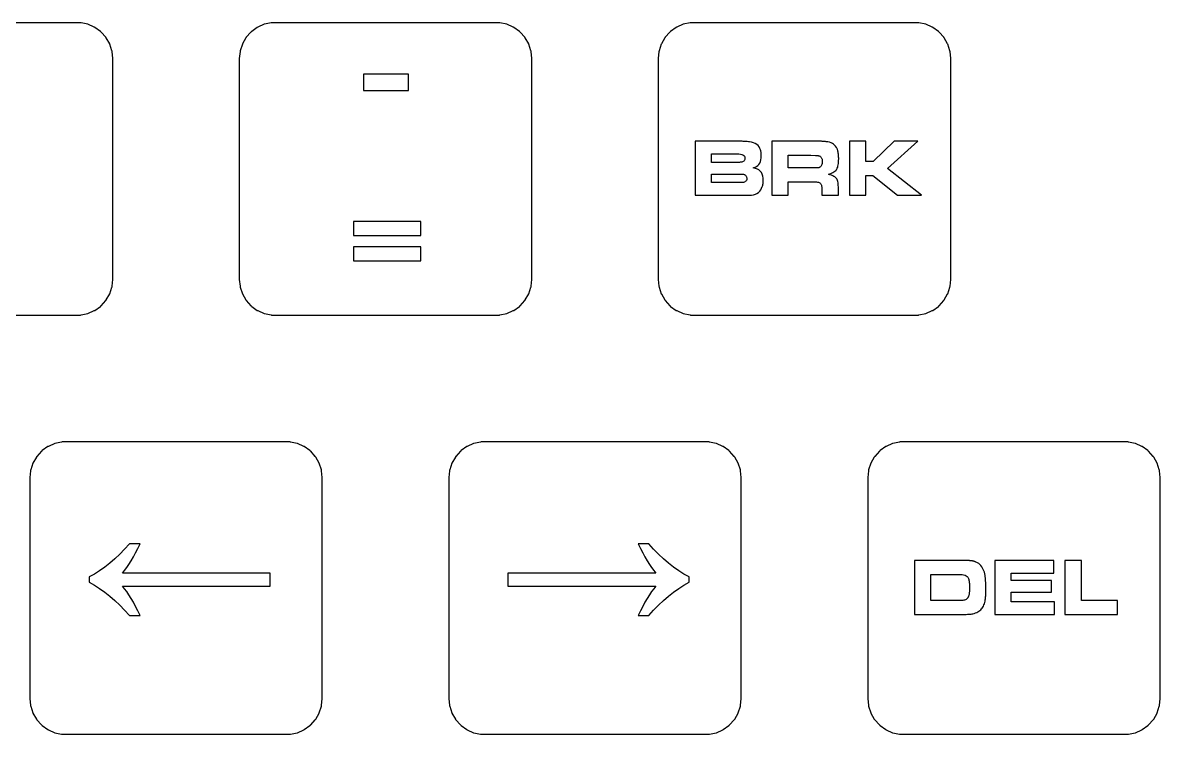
# Model space of a CAD drawing. Header units: millimetres. Extents: x -16 to 249, y -82 to 7.
# Drawn here: x 192.5 to 244.1, y -25.1 to 7.1 of the extents above; entities that cross this region are included whole.
import ezdxf

# ---------------------------------------------------------------- set-up
doc = ezdxf.new("R2010")
doc.units = ezdxf.units.MM
doc.layers.get('0').update_dxf_attribs({"lineweight": 25, "true_color": 0xffffff})

msp = doc.modelspace()

# ---------------------------------------------------------------- linework, layer by layer
for p, q in [((195.171, 7.12391), (184.829, 7.12391)), ((195.189, 7.11999), (195.171, 7.12391)), ((195.496, 7.05479), (195.189, 7.11999)), ((195.505, 7.05293), (195.496, 7.05479)), ((195.791, 6.92539), (195.505, 7.05293)), ((195.799, 6.92175), (195.791, 6.92539)), ((195.816, 6.91409), (195.799, 6.92175)), ((196.07, 6.72977), (195.816, 6.91409)), ((196.085, 6.7187), (196.07, 6.72977)), ((196.093, 6.71344), (196.085, 6.7187)), ((196.105, 6.69945), (196.093, 6.71344)), ((202.907, 6.71344), (202.895, 6.69945)), ((202.915, 6.7187), (202.907, 6.71344)), ((202.93, 6.72977), (202.915, 6.7187)), ((203.184, 6.91409), (202.93, 6.72977)), ((203.201, 6.92175), (203.184, 6.91409)), ((203.209, 6.92539), (203.201, 6.92175)), ((203.495, 7.05293), (203.209, 6.92539)), ((203.504, 7.05479), (203.495, 7.05293)), ((203.811, 7.11999), (203.504, 7.05479)), ((203.829, 7.12391), (203.811, 7.11999)), ((214.171, 7.12391), (203.829, 7.12391)), ((214.189, 7.11999), (214.171, 7.12391)), ((214.496, 7.05479), (214.189, 7.11999)), ((214.505, 7.05293), (214.496, 7.05479)), ((214.791, 6.92539), (214.505, 7.05293)), ((214.799, 6.92175), (214.791, 6.92539)), ((214.816, 6.91409), (214.799, 6.92175)), ((215.07, 6.72977), (214.816, 6.91409)), ((215.085, 6.7187), (215.07, 6.72977)), ((215.093, 6.71344), (215.085, 6.7187)), ((215.105, 6.69945), (215.093, 6.71344)), ((221.907, 6.71344), (221.895, 6.69945)), ((221.915, 6.7187), (221.907, 6.71344)), ((221.93, 6.72977), (221.915, 6.7187)), ((222.184, 6.91409), (221.93, 6.72977)), ((222.201, 6.92175), (222.184, 6.91409)), ((222.209, 6.92539), (222.201, 6.92175)), ((222.495, 7.05293), (222.209, 6.92539)), ((222.504, 7.05479), (222.495, 7.05293)), ((222.811, 7.11999), (222.504, 7.05479)), ((222.829, 7.12391), (222.811, 7.11999)), ((233.171, 7.12391), (222.829, 7.12391)), ((233.189, 7.11999), (233.171, 7.12391)), ((233.496, 7.05479), (233.189, 7.11999)), ((233.505, 7.05293), (233.496, 7.05479)), ((233.791, 6.92539), (233.505, 7.05293)), ((233.799, 6.92175), (233.791, 6.92539)), ((233.816, 6.91409), (233.799, 6.92175)), ((234.07, 6.72977), (233.816, 6.91409)), ((234.085, 6.7187), (234.07, 6.72977)), ((234.093, 6.71344), (234.085, 6.7187)), ((234.105, 6.69945), (234.093, 6.71344)), ((196.315, 6.46642), (196.105, 6.69945)), ((196.321, 6.45977), (196.315, 6.46642)), ((196.325, 6.45202), (196.321, 6.45977)), ((196.335, 6.43571), (196.325, 6.45202)), ((196.492, 6.16414), (196.335, 6.43571)), ((202.665, 6.43571), (202.508, 6.16414)), ((202.675, 6.45202), (202.665, 6.43571)), ((202.679, 6.45977), (202.675, 6.45202)), ((202.685, 6.46642), (202.679, 6.45977)), ((202.895, 6.69945), (202.685, 6.46642)), ((215.315, 6.46642), (215.105, 6.69945)), ((215.321, 6.45977), (215.315, 6.46642)), ((215.325, 6.45202), (215.321, 6.45977)), ((215.335, 6.43571), (215.325, 6.45202)), ((215.492, 6.16414), (215.335, 6.43571)), ((221.665, 6.43571), (221.508, 6.16414)), ((221.675, 6.45202), (221.665, 6.43571)), ((221.679, 6.45977), (221.675, 6.45202)), ((221.685, 6.46642), (221.679, 6.45977)), ((221.895, 6.69945), (221.685, 6.46642)), ((234.315, 6.46642), (234.105, 6.69945)), ((234.321, 6.45977), (234.315, 6.46642)), ((234.325, 6.45202), (234.321, 6.45977)), ((234.335, 6.43571), (234.325, 6.45202)), ((234.492, 6.16414), (234.335, 6.43571)), ((196.494, 6.15563), (196.492, 6.16414)), ((196.591, 5.85739), (196.494, 6.15563)), ((196.597, 5.83949), (196.591, 5.85739)), ((196.599, 5.82077), (196.597, 5.83949)), ((196.632, 5.5089), (196.599, 5.82077)), ((202.401, 5.82077), (202.368, 5.5089)), ((202.403, 5.83949), (202.401, 5.82077)), ((202.409, 5.85739), (202.403, 5.83949)), ((202.506, 6.15563), (202.409, 5.85739)), ((202.508, 6.16414), (202.506, 6.15563)), ((215.494, 6.15563), (215.492, 6.16414)), ((215.591, 5.85739), (215.494, 6.15563)), ((215.597, 5.83949), (215.591, 5.85739)), ((215.599, 5.82077), (215.597, 5.83949)), ((215.632, 5.5089), (215.599, 5.82077)), ((221.401, 5.82077), (221.368, 5.5089)), ((221.403, 5.83949), (221.401, 5.82077)), ((221.409, 5.85739), (221.403, 5.83949)), ((221.506, 6.15563), (221.409, 5.85739)), ((221.508, 6.16414), (221.506, 6.15563)), ((234.494, 6.15563), (234.492, 6.16414)), ((234.591, 5.85739), (234.494, 6.15563)), ((234.597, 5.83949), (234.591, 5.85739)), ((234.599, 5.82077), (234.597, 5.83949)), ((234.632, 5.5089), (234.599, 5.82077)), ((196.633, 5.5), (196.632, 5.5089)), ((196.633, -4.5), (196.633, 5.5)), ((202.368, 5.5089), (202.367, 5.5)), ((202.367, 5.5), (202.367, -4.5)), ((215.633, 5.5), (215.632, 5.5089)), ((215.633, -4.5), (215.633, 5.5)), ((221.368, 5.5089), (221.367, 5.5)), ((221.367, 5.5), (221.367, -4.5)), ((234.633, 5.5), (234.632, 5.5089)), ((234.633, -4.5), (234.633, 5.5)), ((210.046, 4.79517), (207.998, 4.79517)), ((207.998, 4.79517), (207.998, 4.06044)), ((210.046, 4.06044), (210.046, 4.79517)), ((207.998, 4.06044), (210.046, 4.06044)), ((225.129, 1.75072), (223.036, 1.75072)), ((223.036, 1.75072), (223.036, -0.69344)), ((225.173, 1.75031), (225.129, 1.75072)), ((225.218, 1.74905), (225.173, 1.75031)), ((225.264, 1.74699), (225.218, 1.74905)), ((225.31, 1.74409), (225.264, 1.74699)), ((225.357, 1.74037), (225.31, 1.74409)), ((225.405, 1.73581), (225.357, 1.74037)), ((225.454, 1.73044), (225.405, 1.73581)), ((225.503, 1.72423), (225.454, 1.73044)), ((225.602, 1.70734), (225.503, 1.72423)), ((225.69, 1.68217), (225.602, 1.70734)), ((225.768, 1.64873), (225.69, 1.68217)), ((225.835, 1.60699), (225.768, 1.64873)), ((225.893, 1.55698), (225.835, 1.60699)), ((225.941, 1.49867), (225.893, 1.55698)), ((228.673, 1.75072), (226.517, 1.75072)), ((226.517, 1.75072), (226.517, -0.69344)), ((228.703, 1.75067), (228.673, 1.75072)), ((228.73, 1.75052), (228.703, 1.75067)), ((228.754, 1.75029), (228.73, 1.75052)), ((228.776, 1.74995), (228.754, 1.75029)), ((228.796, 1.74953), (228.776, 1.74995)), ((228.813, 1.74899), (228.796, 1.74953)), ((228.829, 1.74837), (228.813, 1.74899)), ((228.841, 1.74765), (228.829, 1.74837)), ((228.853, 1.74678), (228.841, 1.74765)), ((228.867, 1.74568), (228.853, 1.74678)), ((228.882, 1.74435), (228.867, 1.74568)), ((228.898, 1.74281), (228.882, 1.74435)), ((228.915, 1.74106), (228.898, 1.74281)), ((228.934, 1.73906), (228.915, 1.74106)), ((228.955, 1.73686), (228.934, 1.73906)), ((228.976, 1.73442), (228.955, 1.73686)), ((229.059, 1.72298), (228.976, 1.73442)), ((229.134, 1.70593), (229.059, 1.72298)), ((229.202, 1.68329), (229.134, 1.70593)), ((229.264, 1.65504), (229.202, 1.68329)), ((229.319, 1.6212), (229.264, 1.65504)), ((229.367, 1.58176), (229.319, 1.6212)), ((229.408, 1.53673), (229.367, 1.58176)), ((230.785, 1.75072), (230.041, 1.75072)), ((230.041, 1.75072), (230.041, -0.69344)), ((230.785, 0.83487), (230.785, 1.75072)), ((232.071, 1.75072), (231.117, 0.83487)), ((231.762, 0.52405), (233.135, 1.75072)), ((233.135, 1.75072), (232.071, 1.75072)), ((223.78, 0.79648), (223.78, 1.18239)), ((223.78, 1.18239), (224.948, 1.18239)), ((224.948, 1.18239), (225.029, 1.17943)), ((225.029, 1.17943), (225.1, 1.17053)), ((225.1, 1.17053), (225.16, 1.15569)), ((225.16, 1.15569), (225.209, 1.13492)), ((225.209, 1.13492), (225.247, 1.10822)), ((225.247, 1.10822), (225.274, 1.07558)), ((225.274, 1.07558), (225.29, 1.037)), ((225.29, 1.037), (225.296, 0.99249)), ((225.978, 1.4321), (225.941, 1.49867)), ((226.006, 1.35724), (225.978, 1.4321)), ((226.014, 1.32559), (226.006, 1.35724)), ((226.021, 1.2939), (226.014, 1.32559)), ((226.027, 1.26213), (226.021, 1.2939)), ((226.032, 1.23032), (226.027, 1.26213)), ((226.036, 1.19843), (226.032, 1.23032)), ((226.038, 1.16647), (226.036, 1.19843)), ((226.036, 1.00459), (226.04, 1.10239)), ((226.04, 1.13446), (226.038, 1.16647)), ((226.04, 1.10239), (226.04, 1.13446)), ((227.261, 0.54303), (227.261, 1.12096)), ((227.261, 1.12096), (228.285, 1.12096)), ((228.285, 1.12096), (228.502, 1.11328)), ((228.502, 1.11328), (228.542, 1.11241)), ((228.542, 1.11241), (228.579, 1.10982)), ((228.579, 1.10982), (228.612, 1.10548)), ((228.612, 1.10548), (228.642, 1.09943)), ((228.642, 1.09943), (228.669, 1.09164)), ((228.669, 1.09164), (228.692, 1.08212)), ((228.692, 1.08212), (228.712, 1.07088)), ((228.712, 1.07088), (228.728, 1.05789)), ((228.728, 1.05789), (228.746, 1.03876)), ((228.746, 1.03876), (228.762, 1.01726)), ((229.442, 1.48608), (229.408, 1.53673)), ((229.454, 1.46561), (229.442, 1.48608)), ((229.464, 1.44487), (229.454, 1.46561)), ((229.474, 1.42387), (229.464, 1.44487)), ((229.483, 1.40262), (229.474, 1.42387)), ((229.491, 1.38112), (229.483, 1.40262)), ((229.499, 1.35936), (229.491, 1.38112)), ((229.506, 1.33736), (229.499, 1.35936)), ((229.512, 1.31508), (229.506, 1.33736)), ((229.516, 1.29315), (229.512, 1.31508)), ((229.52, 1.27113), (229.516, 1.29315)), ((229.524, 1.24902), (229.52, 1.27113)), ((229.528, 1.22681), (229.524, 1.24902)), ((229.531, 1.20448), (229.528, 1.22681)), ((229.534, 1.18208), (229.531, 1.20448)), ((229.537, 1.15958), (229.534, 1.18208)), ((229.54, 1.13698), (229.537, 1.15958)), ((229.542, 1.11426), (229.54, 1.13698)), ((229.544, 1.09137), (229.542, 1.11426)), ((229.546, 1.06833), (229.544, 1.09137)), ((229.548, 1.04514), (229.546, 1.06833)), ((229.549, 1.02177), (229.548, 1.04514)), ((225.023, 0.79648), (223.78, 0.79648)), ((225.041, 0.79666), (225.023, 0.79648)), ((225.059, 0.79724), (225.041, 0.79666)), ((225.077, 0.7982), (225.059, 0.79724)), ((225.094, 0.79953), (225.077, 0.7982)), ((225.112, 0.80125), (225.094, 0.79953)), ((225.129, 0.80336), (225.112, 0.80125)), ((225.145, 0.80585), (225.129, 0.80336)), ((225.162, 0.80872), (225.145, 0.80585)), ((225.193, 0.81828), (225.162, 0.80872)), ((225.22, 0.83168), (225.193, 0.81828)), ((225.243, 0.84892), (225.22, 0.83168)), ((225.262, 0.86998), (225.243, 0.84892)), ((225.277, 0.89487), (225.262, 0.86998)), ((225.287, 0.92358), (225.277, 0.89487)), ((225.294, 0.95612), (225.287, 0.92358)), ((225.296, 0.99249), (225.294, 0.95612)), ((225.666, 0.54784), (225.762, 0.58044)), ((225.782, 0.52138), (225.666, 0.54784)), ((225.762, 0.58044), (225.827, 0.61313)), ((225.863, 0.49275), (225.782, 0.52138)), ((225.827, 0.61313), (225.884, 0.65512)), ((225.884, 0.65512), (225.932, 0.70641)), ((225.932, 0.70641), (225.971, 0.767)), ((225.971, 0.767), (226.001, 0.8369)), ((226.001, 0.8369), (226.023, 0.91609)), ((226.023, 0.91609), (226.036, 1.00459)), ((228.539, 0.54303), (227.261, 0.54303)), ((228.551, 0.54314), (228.539, 0.54303)), ((228.562, 0.54343), (228.551, 0.54314)), ((228.573, 0.5439), (228.562, 0.54343)), ((228.584, 0.54457), (228.573, 0.5439)), ((228.594, 0.54544), (228.584, 0.54457)), ((228.604, 0.54649), (228.594, 0.54544)), ((228.614, 0.54775), (228.604, 0.54649)), ((228.623, 0.54918), (228.614, 0.54775)), ((228.633, 0.55089), (228.623, 0.54918)), ((228.642, 0.5529), (228.633, 0.55089)), ((228.651, 0.55524), (228.642, 0.5529)), ((228.66, 0.55791), (228.651, 0.55524)), ((228.669, 0.56088), (228.66, 0.55791)), ((228.677, 0.56418), (228.669, 0.56088)), ((228.685, 0.56781), (228.677, 0.56418)), ((228.694, 0.57175), (228.685, 0.56781)), ((228.72, 0.58669), (228.694, 0.57175)), ((228.743, 0.60687), (228.72, 0.58669)), ((228.762, 0.63232), (228.743, 0.60687)), ((228.762, 1.01726), (228.775, 0.99338)), ((228.778, 0.66302), (228.762, 0.63232)), ((228.775, 0.99338), (228.786, 0.96713)), ((228.79, 0.69899), (228.778, 0.66302)), ((228.786, 0.96713), (228.795, 0.93851)), ((228.799, 0.7402), (228.79, 0.69899)), ((228.795, 0.93851), (228.801, 0.90752)), ((228.804, 0.78668), (228.799, 0.7402)), ((228.801, 0.90752), (228.804, 0.87415)), ((228.804, 0.87415), (228.806, 0.83841)), ((228.806, 0.83841), (228.804, 0.78668)), ((229.469, 0.4968), (229.488, 0.53682)), ((229.488, 0.53682), (229.504, 0.58165)), ((229.504, 0.58165), (229.518, 0.63124)), ((229.518, 0.63124), (229.53, 0.68559)), ((229.53, 0.68559), (229.539, 0.74472)), ((229.539, 0.74472), (229.545, 0.80862)), ((229.545, 0.80862), (229.549, 0.87729)), ((229.55, 0.99825), (229.549, 1.02177)), ((229.549, 0.87729), (229.55, 0.95073)), ((229.55, 0.97458), (229.55, 0.99825)), ((229.55, 0.95073), (229.55, 0.97458)), ((231.117, 0.83487), (230.785, 0.83487)), ((233.302, -0.69344), (231.762, 0.52405)), ((223.78, -0.12318), (223.78, 0.26657)), ((223.78, 0.26657), (225.168, 0.26657)), ((225.168, 0.26657), (225.176, 0.26645)), ((225.176, 0.26645), (225.184, 0.26607)), ((225.184, 0.26607), (225.192, 0.26543)), ((225.192, 0.26543), (225.2, 0.26454)), ((225.2, 0.26454), (225.207, 0.2634)), ((225.207, 0.2634), (225.214, 0.26199)), ((225.214, 0.26199), (225.22, 0.26034)), ((225.22, 0.26034), (225.227, 0.25844)), ((225.227, 0.25844), (225.239, 0.25439)), ((225.239, 0.25439), (225.256, 0.24831)), ((225.256, 0.24831), (225.268, 0.24425)), ((225.268, 0.24425), (225.273, 0.2422)), ((225.273, 0.2422), (225.299, 0.2274)), ((225.299, 0.2274), (225.322, 0.21036)), ((225.322, 0.21036), (225.34, 0.19112)), ((225.34, 0.19112), (225.356, 0.16965)), ((225.356, 0.16965), (225.368, 0.14595)), ((225.379, 0.01825), (225.367, -0.01927)), ((225.368, 0.14595), (225.376, 0.12004)), ((225.376, 0.12004), (225.382, 0.0919)), ((225.383, 0.06155), (225.379, 0.01825)), ((225.382, 0.0919), (225.383, 0.06155)), ((225.933, 0.45259), (225.863, 0.49275)), ((225.993, 0.40092), (225.933, 0.45259)), ((226.042, 0.33774), (225.993, 0.40092)), ((226.079, 0.26306), (226.042, 0.33774)), ((226.106, 0.17686), (226.079, 0.26306)), ((226.123, 0.07915), (226.106, 0.17686)), ((226.128, -0.03008), (226.123, 0.07915)), ((229.082, 0.25458), (229.155, 0.2784)), ((229.155, 0.23262), (229.082, 0.25458)), ((229.155, 0.2784), (229.221, 0.30406)), ((229.221, 0.2095), (229.155, 0.23262)), ((229.221, 0.30406), (229.28, 0.33156)), ((229.28, 0.1852), (229.221, 0.2095)), ((229.28, 0.33156), (229.331, 0.36092)), ((229.331, 0.15971), (229.28, 0.1852)), ((229.331, 0.36092), (229.376, 0.39212)), ((229.375, 0.13306), (229.331, 0.15971)), ((229.412, 0.10522), (229.375, 0.13306)), ((229.376, 0.39212), (229.414, 0.42517)), ((229.442, 0.07622), (229.412, 0.10522)), ((229.414, 0.42517), (229.445, 0.46005)), ((229.464, 0.04604), (229.442, 0.07622)), ((229.445, 0.46005), (229.469, 0.4968)), ((229.481, 0.01224), (229.464, 0.04604)), ((229.496, -0.02763), (229.481, 0.01224)), ((230.785, -0.69344), (230.785, 0.20512)), ((230.785, 0.20512), (231.101, 0.20512)), ((231.101, 0.20512), (232.218, -0.69344)), ((225.115, -0.12318), (223.78, -0.12318)), ((225.178, -0.1203), (225.115, -0.12318)), ((225.232, -0.11165), (225.178, -0.1203)), ((225.278, -0.09721), (225.232, -0.11165)), ((225.316, -0.07701), (225.278, -0.09721)), ((225.346, -0.05103), (225.316, -0.07701)), ((225.367, -0.01927), (225.346, -0.05103)), ((225.911, -0.56573), (225.968, -0.51299)), ((225.968, -0.51299), (226.017, -0.4509)), ((226.017, -0.4509), (226.056, -0.37946)), ((226.056, -0.37946), (226.087, -0.29866)), ((226.087, -0.29866), (226.093, -0.28105)), ((226.093, -0.28105), (226.098, -0.26381)), ((226.098, -0.26381), (226.103, -0.24696)), ((226.103, -0.24696), (226.108, -0.2305)), ((226.108, -0.2305), (226.111, -0.2144)), ((226.111, -0.2144), (226.115, -0.1987)), ((226.115, -0.1987), (226.118, -0.18338)), ((226.118, -0.18338), (226.12, -0.16843)), ((226.12, -0.16843), (226.122, -0.15337)), ((226.122, -0.15337), (226.123, -0.13765)), ((226.123, -0.13765), (226.125, -0.12131)), ((226.125, -0.12131), (226.126, -0.10434)), ((226.126, -0.10434), (226.127, -0.08672)), ((226.127, -0.06847), (226.128, -0.04959)), ((226.127, -0.08672), (226.127, -0.06847)), ((226.128, -0.04959), (226.128, -0.03008)), ((227.261, -0.69344), (227.261, -0.08672)), ((227.261, -0.08672), (228.443, -0.08672)), ((228.443, -0.08672), (228.498, -0.08795)), ((228.498, -0.08795), (228.547, -0.09167)), ((228.547, -0.09167), (228.591, -0.09787)), ((228.591, -0.09787), (228.63, -0.10657)), ((228.63, -0.10657), (228.663, -0.11774)), ((228.663, -0.11774), (228.691, -0.13138)), ((228.691, -0.13138), (228.714, -0.14751)), ((228.714, -0.14751), (228.732, -0.16612)), ((228.732, -0.16612), (228.745, -0.18642)), ((228.745, -0.18642), (228.756, -0.21167)), ((228.756, -0.21167), (228.766, -0.2419)), ((228.766, -0.2419), (228.774, -0.27707)), ((228.774, -0.27707), (228.78, -0.31722)), ((228.78, -0.31722), (228.784, -0.36234)), ((228.784, -0.36234), (228.786, -0.4124)), ((228.786, -0.4124), (228.787, -0.46744)), ((228.787, -0.46744), (228.793, -0.69344)), ((229.509, -0.07358), (229.496, -0.02763)), ((229.519, -0.1256), (229.509, -0.07358)), ((229.528, -0.18368), (229.519, -0.1256)), ((229.533, -0.24785), (229.528, -0.18368)), ((229.537, -0.31809), (229.533, -0.24785)), ((229.538, -0.39439), (229.537, -0.31809)), ((229.538, -0.69344), (229.538, -0.39439)), ((223.036, -0.69344), (225.379, -0.69344)), ((225.379, -0.69344), (225.384, -0.69341)), ((225.384, -0.69341), (225.399, -0.69315)), ((225.399, -0.69315), (225.452, -0.69186)), ((225.452, -0.69186), (225.471, -0.69139)), ((225.471, -0.69139), (225.49, -0.69081)), ((225.49, -0.69081), (225.507, -0.69011)), ((225.507, -0.69011), (225.524, -0.68929)), ((225.524, -0.68929), (225.54, -0.68834)), ((225.54, -0.68834), (225.555, -0.68726)), ((225.555, -0.68726), (225.568, -0.68605)), ((225.568, -0.68605), (225.581, -0.68472)), ((225.581, -0.68472), (225.593, -0.68326)), ((225.593, -0.68326), (225.686, -0.66789)), ((225.686, -0.66789), (225.77, -0.64319)), ((225.77, -0.64319), (225.845, -0.60913)), ((225.845, -0.60913), (225.911, -0.56573)), ((226.517, -0.69344), (227.261, -0.69344)), ((228.793, -0.69344), (229.538, -0.69344)), ((230.041, -0.69344), (230.785, -0.69344)), ((232.218, -0.69344), (233.302, -0.69344)), ((210.602, -1.88388), (207.548, -1.88388)), ((207.548, -1.88388), (207.548, -2.5162)), ((210.602, -2.5162), (210.602, -1.88388)), ((207.548, -2.5162), (210.602, -2.5162)), ((210.602, -3.03587), (207.548, -3.03587)), ((207.548, -3.03587), (207.548, -3.6682)), ((210.602, -3.6682), (210.602, -3.03587)), ((207.548, -3.6682), (210.602, -3.6682)), ((196.599, -4.82077), (196.632, -4.5089)), ((196.632, -4.5089), (196.633, -4.5)), ((202.367, -4.5), (202.368, -4.5089)), ((202.368, -4.5089), (202.401, -4.82077)), ((215.599, -4.82077), (215.632, -4.5089)), ((215.632, -4.5089), (215.633, -4.5)), ((221.367, -4.5), (221.368, -4.5089)), ((221.368, -4.5089), (221.401, -4.82077)), ((234.599, -4.82077), (234.632, -4.5089)), ((234.632, -4.5089), (234.633, -4.5)), ((196.492, -5.16414), (196.494, -5.15563)), ((196.494, -5.15563), (196.591, -4.85739)), ((196.591, -4.85739), (196.597, -4.83949)), ((196.597, -4.83949), (196.599, -4.82077)), ((202.401, -4.82077), (202.403, -4.83949)), ((202.403, -4.83949), (202.409, -4.85739)), ((202.409, -4.85739), (202.506, -5.15563)), ((202.506, -5.15563), (202.508, -5.16414)), ((215.492, -5.16414), (215.494, -5.15563)), ((215.494, -5.15563), (215.591, -4.85739)), ((215.591, -4.85739), (215.597, -4.83949)), ((215.597, -4.83949), (215.599, -4.82077)), ((221.401, -4.82077), (221.403, -4.83949)), ((221.403, -4.83949), (221.409, -4.85739)), ((221.409, -4.85739), (221.506, -5.15563)), ((221.506, -5.15563), (221.508, -5.16414)), ((234.492, -5.16414), (234.494, -5.15563)), ((234.494, -5.15563), (234.591, -4.85739)), ((234.591, -4.85739), (234.597, -4.83949)), ((234.597, -4.83949), (234.599, -4.82077)), ((196.105, -5.69945), (196.315, -5.46642)), ((196.315, -5.46642), (196.321, -5.45977)), ((196.321, -5.45977), (196.325, -5.45202)), ((196.325, -5.45202), (196.335, -5.43571)), ((196.335, -5.43571), (196.492, -5.16414)), ((202.508, -5.16414), (202.665, -5.43571)), ((202.665, -5.43571), (202.675, -5.45202)), ((202.675, -5.45202), (202.679, -5.45977)), ((202.679, -5.45977), (202.685, -5.46642)), ((202.685, -5.46642), (202.895, -5.69945)), ((215.105, -5.69945), (215.315, -5.46642)), ((215.315, -5.46642), (215.321, -5.45977)), ((215.321, -5.45977), (215.325, -5.45202)), ((215.325, -5.45202), (215.335, -5.43571)), ((215.335, -5.43571), (215.492, -5.16414)), ((221.508, -5.16414), (221.665, -5.43571)), ((221.665, -5.43571), (221.675, -5.45202)), ((221.675, -5.45202), (221.679, -5.45977)), ((221.679, -5.45977), (221.685, -5.46642)), ((221.685, -5.46642), (221.895, -5.69945)), ((234.105, -5.69945), (234.315, -5.46642)), ((234.315, -5.46642), (234.321, -5.45977)), ((234.321, -5.45977), (234.325, -5.45202)), ((234.325, -5.45202), (234.335, -5.43571)), ((234.335, -5.43571), (234.492, -5.16414)), ((184.829, -6.12391), (195.171, -6.12391)), ((195.171, -6.12391), (195.189, -6.11999)), ((195.189, -6.11999), (195.496, -6.05479)), ((195.496, -6.05479), (195.505, -6.05293)), ((195.505, -6.05293), (195.791, -5.92539)), ((195.791, -5.92539), (195.799, -5.92175)), ((195.799, -5.92175), (195.816, -5.91409)), ((195.816, -5.91409), (196.07, -5.72977)), ((196.07, -5.72977), (196.085, -5.7187)), ((196.085, -5.7187), (196.093, -5.71344)), ((196.093, -5.71344), (196.105, -5.69945)), ((202.895, -5.69945), (202.907, -5.71344)), ((202.907, -5.71344), (202.915, -5.7187)), ((202.915, -5.7187), (202.93, -5.72977)), ((202.93, -5.72977), (203.184, -5.91409)), ((203.184, -5.91409), (203.201, -5.92175)), ((203.201, -5.92175), (203.209, -5.92539)), ((203.209, -5.92539), (203.495, -6.05293)), ((203.495, -6.05293), (203.504, -6.05479)), ((203.504, -6.05479), (203.811, -6.11999)), ((203.811, -6.11999), (203.829, -6.12391)), ((203.829, -6.12391), (214.171, -6.12391)), ((214.171, -6.12391), (214.189, -6.11999)), ((214.189, -6.11999), (214.496, -6.05479)), ((214.496, -6.05479), (214.505, -6.05293)), ((214.505, -6.05293), (214.791, -5.92539)), ((214.791, -5.92539), (214.799, -5.92175)), ((214.799, -5.92175), (214.816, -5.91409)), ((214.816, -5.91409), (215.07, -5.72977)), ((215.07, -5.72977), (215.085, -5.7187)), ((215.085, -5.7187), (215.093, -5.71344)), ((215.093, -5.71344), (215.105, -5.69945)), ((221.895, -5.69945), (221.907, -5.71344)), ((221.907, -5.71344), (221.915, -5.7187)), ((221.915, -5.7187), (221.93, -5.72977)), ((221.93, -5.72977), (222.184, -5.91409)), ((222.184, -5.91409), (222.201, -5.92175)), ((222.201, -5.92175), (222.209, -5.92539)), ((222.209, -5.92539), (222.495, -6.05293)), ((222.495, -6.05293), (222.504, -6.05479)), ((222.504, -6.05479), (222.811, -6.11999)), ((222.811, -6.11999), (222.829, -6.12391)), ((222.829, -6.12391), (233.171, -6.12391)), ((233.171, -6.12391), (233.189, -6.11999)), ((233.189, -6.11999), (233.496, -6.05479)), ((233.496, -6.05479), (233.505, -6.05293)), ((233.505, -6.05293), (233.791, -5.92539)), ((233.791, -5.92539), (233.799, -5.92175)), ((233.799, -5.92175), (233.816, -5.91409)), ((233.816, -5.91409), (234.07, -5.72977)), ((234.07, -5.72977), (234.085, -5.7187)), ((234.085, -5.7187), (234.093, -5.71344)), ((234.093, -5.71344), (234.105, -5.69945)), ((193.395, -12.3005), (193.185, -12.5336)), ((193.407, -12.2866), (193.395, -12.3005)), ((193.415, -12.2813), (193.407, -12.2866)), ((193.43, -12.2702), (193.415, -12.2813)), ((193.684, -12.0859), (193.43, -12.2702)), ((193.701, -12.0783), (193.684, -12.0859)), ((193.709, -12.0746), (193.701, -12.0783)), ((193.995, -11.9471), (193.709, -12.0746)), ((194.004, -11.9452), (193.995, -11.9471)), ((194.311, -11.88), (194.004, -11.9452)), ((194.329, -11.8761), (194.311, -11.88)), ((204.671, -11.8761), (194.329, -11.8761)), ((204.689, -11.88), (204.671, -11.8761)), ((204.996, -11.9452), (204.689, -11.88)), ((205.005, -11.9471), (204.996, -11.9452)), ((205.291, -12.0746), (205.005, -11.9471)), ((205.299, -12.0783), (205.291, -12.0746)), ((205.316, -12.0859), (205.299, -12.0783)), ((205.57, -12.2702), (205.316, -12.0859)), ((205.585, -12.2813), (205.57, -12.2702)), ((205.593, -12.2866), (205.585, -12.2813)), ((205.605, -12.3005), (205.593, -12.2866)), ((205.815, -12.5336), (205.605, -12.3005)), ((212.395, -12.3005), (212.185, -12.5336)), ((212.407, -12.2866), (212.395, -12.3005)), ((212.415, -12.2813), (212.407, -12.2866)), ((212.43, -12.2702), (212.415, -12.2813)), ((212.684, -12.0859), (212.43, -12.2702)), ((212.701, -12.0783), (212.684, -12.0859)), ((212.709, -12.0746), (212.701, -12.0783)), ((212.995, -11.9471), (212.709, -12.0746)), ((213.004, -11.9452), (212.995, -11.9471)), ((213.311, -11.88), (213.004, -11.9452)), ((213.329, -11.8761), (213.311, -11.88)), ((223.671, -11.8761), (213.329, -11.8761)), ((223.689, -11.88), (223.671, -11.8761)), ((223.996, -11.9452), (223.689, -11.88)), ((224.005, -11.9471), (223.996, -11.9452)), ((224.291, -12.0746), (224.005, -11.9471)), ((224.299, -12.0783), (224.291, -12.0746)), ((224.316, -12.0859), (224.299, -12.0783)), ((224.57, -12.2702), (224.316, -12.0859)), ((224.585, -12.2813), (224.57, -12.2702)), ((224.593, -12.2866), (224.585, -12.2813)), ((224.605, -12.3005), (224.593, -12.2866)), ((224.815, -12.5336), (224.605, -12.3005)), ((231.395, -12.3005), (231.185, -12.5336)), ((231.407, -12.2866), (231.395, -12.3005)), ((231.415, -12.2813), (231.407, -12.2866)), ((231.43, -12.2702), (231.415, -12.2813)), ((231.684, -12.0859), (231.43, -12.2702)), ((231.701, -12.0783), (231.684, -12.0859)), ((231.709, -12.0746), (231.701, -12.0783)), ((231.995, -11.9471), (231.709, -12.0746)), ((232.004, -11.9452), (231.995, -11.9471)), ((232.311, -11.88), (232.004, -11.9452)), ((232.329, -11.8761), (232.311, -11.88)), ((242.671, -11.8761), (232.329, -11.8761)), ((242.689, -11.88), (242.671, -11.8761)), ((242.996, -11.9452), (242.689, -11.88)), ((243.005, -11.9471), (242.996, -11.9452)), ((243.291, -12.0746), (243.005, -11.9471)), ((243.299, -12.0783), (243.291, -12.0746)), ((243.316, -12.0859), (243.299, -12.0783)), ((243.57, -12.2702), (243.316, -12.0859)), ((243.585, -12.2813), (243.57, -12.2702)), ((243.593, -12.2866), (243.585, -12.2813)), ((243.605, -12.3005), (243.593, -12.2866)), ((243.815, -12.5336), (243.605, -12.3005)), ((193.006, -12.8444), (192.909, -13.1426)), ((193.008, -12.8359), (193.006, -12.8444)), ((193.165, -12.5643), (193.008, -12.8359)), ((193.175, -12.548), (193.165, -12.5643)), ((193.179, -12.5402), (193.175, -12.548)), ((193.185, -12.5336), (193.179, -12.5402)), ((205.821, -12.5402), (205.815, -12.5336)), ((205.825, -12.548), (205.821, -12.5402)), ((205.835, -12.5643), (205.825, -12.548)), ((205.992, -12.8359), (205.835, -12.5643)), ((205.994, -12.8444), (205.992, -12.8359)), ((206.091, -13.1426), (205.994, -12.8444)), ((212.006, -12.8444), (211.909, -13.1426)), ((212.008, -12.8359), (212.006, -12.8444)), ((212.165, -12.5643), (212.008, -12.8359)), ((212.175, -12.548), (212.165, -12.5643)), ((212.179, -12.5402), (212.175, -12.548)), ((212.185, -12.5336), (212.179, -12.5402)), ((224.821, -12.5402), (224.815, -12.5336)), ((224.825, -12.548), (224.821, -12.5402)), ((224.835, -12.5643), (224.825, -12.548)), ((224.992, -12.8359), (224.835, -12.5643)), ((224.994, -12.8444), (224.992, -12.8359)), ((225.091, -13.1426), (224.994, -12.8444)), ((231.006, -12.8444), (230.909, -13.1426)), ((231.008, -12.8359), (231.006, -12.8444)), ((231.165, -12.5643), (231.008, -12.8359)), ((231.175, -12.548), (231.165, -12.5643)), ((231.179, -12.5402), (231.175, -12.548)), ((231.185, -12.5336), (231.179, -12.5402)), ((243.821, -12.5402), (243.815, -12.5336)), ((243.825, -12.548), (243.821, -12.5402)), ((243.835, -12.5643), (243.825, -12.548)), ((243.992, -12.8359), (243.835, -12.5643)), ((243.994, -12.8444), (243.992, -12.8359)), ((244.091, -13.1426), (243.994, -12.8444)), ((192.901, -13.1792), (192.868, -13.4911)), ((192.903, -13.1605), (192.901, -13.1792)), ((192.909, -13.1426), (192.903, -13.1605)), ((206.097, -13.1605), (206.091, -13.1426)), ((206.099, -13.1792), (206.097, -13.1605)), ((206.132, -13.4911), (206.099, -13.1792)), ((211.901, -13.1792), (211.868, -13.4911)), ((211.903, -13.1605), (211.901, -13.1792)), ((211.909, -13.1426), (211.903, -13.1605)), ((225.097, -13.1605), (225.091, -13.1426)), ((225.099, -13.1792), (225.097, -13.1605)), ((225.132, -13.4911), (225.099, -13.1792)), ((230.901, -13.1792), (230.868, -13.4911)), ((230.903, -13.1605), (230.901, -13.1792)), ((230.909, -13.1426), (230.903, -13.1605)), ((244.097, -13.1605), (244.091, -13.1426)), ((244.099, -13.1792), (244.097, -13.1605)), ((244.132, -13.4911), (244.099, -13.1792)), ((192.868, -13.4911), (192.867, -13.5)), ((192.867, -13.5), (192.867, -23.5)), ((206.133, -13.5), (206.132, -13.4911)), ((206.133, -23.5), (206.133, -13.5)), ((211.868, -13.4911), (211.867, -13.5)), ((211.867, -13.5), (211.867, -23.5)), ((225.133, -13.5), (225.132, -13.4911)), ((225.133, -23.5), (225.133, -13.5)), ((230.868, -13.4911), (230.867, -13.5)), ((230.867, -13.5), (230.867, -23.5)), ((244.133, -13.5), (244.132, -13.4911)), ((244.133, -23.5), (244.133, -13.5)), ((197.384, -16.4888), (197.167, -16.7333)), ((197.872, -16.4888), (197.384, -16.4888)), ((197.768, -16.7025), (197.872, -16.4888)), ((220.941, -16.4888), (220.453, -16.4888)), ((220.453, -16.4888), (220.557, -16.7025)), ((221.158, -16.7333), (220.941, -16.4888)), ((196.946, -16.9618), (196.723, -17.1741)), ((197.167, -16.7333), (196.946, -16.9618)), ((197.562, -17.0898), (197.664, -16.9028)), ((197.664, -16.9028), (197.768, -16.7025)), ((220.557, -16.7025), (220.661, -16.9028)), ((220.661, -16.9028), (220.763, -17.0898)), ((221.378, -16.9618), (221.158, -16.7333)), ((221.602, -17.1741), (221.378, -16.9618)), ((196.495, -17.3703), (196.265, -17.5505)), ((196.723, -17.1741), (196.495, -17.3703)), ((197.26, -17.5708), (197.36, -17.4238)), ((197.36, -17.4238), (197.46, -17.2635)), ((197.46, -17.2635), (197.562, -17.0898)), ((220.763, -17.0898), (220.865, -17.2635)), ((220.865, -17.2635), (220.965, -17.4238)), ((220.965, -17.4238), (221.064, -17.5708)), ((221.829, -17.3703), (221.602, -17.1741)), ((222.06, -17.5505), (221.829, -17.3703)), ((235.262, -17.2493), (232.99, -17.2493)), ((232.99, -17.2493), (232.99, -19.6934)), ((235.28, -17.2493), (235.262, -17.2493)), ((235.297, -17.2494), (235.28, -17.2493)), ((235.315, -17.2496), (235.297, -17.2494)), ((235.332, -17.2498), (235.315, -17.2496)), ((235.349, -17.2501), (235.332, -17.2498)), ((235.367, -17.2505), (235.349, -17.2501)), ((235.384, -17.251), (235.367, -17.2505)), ((235.4, -17.2515), (235.384, -17.251)), ((235.417, -17.2521), (235.4, -17.2515)), ((235.434, -17.2528), (235.417, -17.2521)), ((235.45, -17.2537), (235.434, -17.2528)), ((235.466, -17.2547), (235.45, -17.2537)), ((235.482, -17.2559), (235.466, -17.2547)), ((235.498, -17.2572), (235.482, -17.2559)), ((235.513, -17.2586), (235.498, -17.2572)), ((235.529, -17.2602), (235.513, -17.2586)), ((235.544, -17.2604), (235.529, -17.2602)), ((235.56, -17.2611), (235.544, -17.2604)), ((235.575, -17.2623), (235.56, -17.2611)), ((235.591, -17.264), (235.575, -17.2623)), ((235.606, -17.2661), (235.591, -17.264)), ((235.621, -17.2688), (235.606, -17.2661)), ((235.637, -17.2719), (235.621, -17.2688)), ((235.652, -17.2755), (235.637, -17.2719)), ((235.667, -17.2795), (235.652, -17.2755)), ((235.682, -17.2839), (235.667, -17.2795)), ((235.697, -17.2887), (235.682, -17.2839)), ((235.712, -17.294), (235.697, -17.2887)), ((235.727, -17.2997), (235.712, -17.294)), ((235.742, -17.3058), (235.727, -17.2997)), ((235.757, -17.3123), (235.742, -17.3058)), ((235.773, -17.3192), (235.757, -17.3123)), ((235.808, -17.3351), (235.773, -17.3192)), ((235.842, -17.3522), (235.808, -17.3351)), ((235.873, -17.3707), (235.842, -17.3522)), ((235.903, -17.3904), (235.873, -17.3707)), ((235.93, -17.4114), (235.903, -17.3904)), ((235.956, -17.4336), (235.93, -17.4114)), ((235.979, -17.4571), (235.956, -17.4336)), ((236.001, -17.4819), (235.979, -17.4571)), ((236.04, -17.5364), (236.001, -17.4819)), ((236.075, -17.5938), (236.04, -17.5364)), ((239.311, -17.2493), (236.624, -17.2493)), ((236.624, -17.2493), (236.624, -19.6934)), ((239.311, -17.8195), (239.311, -17.2493)), ((240.556, -17.2493), (239.811, -17.2493)), ((239.811, -17.2493), (239.811, -19.6934)), ((240.556, -19.0637), (240.556, -17.2493)), ((195.794, -17.8624), (195.553, -17.9942)), ((195.553, -17.9942), (195.553, -18.2383)), ((196.031, -17.7145), (195.794, -17.8624)), ((196.265, -17.5505), (196.031, -17.7145)), ((197.065, -17.8247), (197.162, -17.7044)), ((203.772, -17.8247), (197.065, -17.8247)), ((197.162, -17.7044), (197.26, -17.5708)), ((203.772, -18.4079), (203.772, -17.8247)), ((221.26, -17.8247), (214.553, -17.8247)), ((214.553, -17.8247), (214.553, -18.4079)), ((221.064, -17.5708), (221.162, -17.7044)), ((221.162, -17.7044), (221.26, -17.8247)), ((222.294, -17.7145), (222.06, -17.5505)), ((222.531, -17.8624), (222.294, -17.7145)), ((222.772, -17.9942), (222.531, -17.8624)), ((222.772, -18.2383), (222.772, -17.9942)), ((233.734, -19.0637), (233.734, -17.879)), ((233.734, -17.879), (235.065, -17.879)), ((235.065, -17.879), (235.146, -17.8827)), ((235.146, -17.8827), (235.217, -17.8937)), ((235.217, -17.8937), (235.279, -17.912)), ((235.279, -17.912), (235.332, -17.9377)), ((235.332, -17.9377), (235.376, -17.9706)), ((235.376, -17.9706), (235.41, -18.0109)), ((235.41, -18.0109), (235.435, -18.0586)), ((236.106, -17.6544), (236.075, -17.5938)), ((236.133, -17.7179), (236.106, -17.6544)), ((236.156, -17.7846), (236.133, -17.7179)), ((236.175, -17.8542), (236.156, -17.7846)), ((236.189, -17.927), (236.175, -17.8542)), ((236.2, -18.0028), (236.189, -17.927)), ((236.203, -18.0366), (236.2, -18.0028)), ((236.206, -18.0701), (236.203, -18.0366)), ((237.368, -18.1536), (237.368, -17.8195)), ((237.368, -17.8195), (239.311, -17.8195)), ((195.553, -18.2383), (195.794, -18.3701)), ((195.794, -18.3701), (196.031, -18.518)), ((196.031, -18.518), (196.265, -18.6821)), ((197.162, -18.5281), (197.065, -18.4079)), ((197.065, -18.4079), (203.772, -18.4079)), ((197.26, -18.6617), (197.162, -18.5281)), ((214.553, -18.4079), (221.26, -18.4079)), ((221.162, -18.5281), (221.064, -18.6617)), ((221.26, -18.4079), (221.162, -18.5281)), ((222.06, -18.6821), (222.294, -18.518)), ((222.294, -18.518), (222.531, -18.3701)), ((222.531, -18.3701), (222.772, -18.2383)), ((235.435, -18.0586), (235.451, -18.1135)), ((235.451, -18.1135), (235.455, -18.1319)), ((235.455, -18.1319), (235.459, -18.1504)), ((235.459, -18.1504), (235.462, -18.169)), ((235.462, -18.169), (235.465, -18.1877)), ((235.465, -18.1877), (235.468, -18.2065)), ((235.468, -18.2065), (235.47, -18.2254)), ((235.47, -18.2254), (235.472, -18.2443)), ((235.472, -18.2443), (235.474, -18.2634)), ((235.474, -18.2634), (235.475, -18.2829)), ((235.475, -18.2829), (235.476, -18.303)), ((235.476, -18.303), (235.477, -18.3237)), ((235.48, -18.4377), (235.476, -18.6396)), ((235.477, -18.3237), (235.478, -18.3452)), ((235.478, -18.3452), (235.479, -18.3673)), ((235.479, -18.3673), (235.479, -18.3901)), ((235.479, -18.3901), (235.48, -18.4136)), ((235.48, -18.4136), (235.48, -18.4377)), ((236.208, -18.1031), (236.206, -18.0701)), ((236.211, -18.1358), (236.208, -18.1031)), ((236.213, -18.168), (236.211, -18.1358)), ((236.215, -18.1998), (236.213, -18.168)), ((236.217, -18.2312), (236.215, -18.1998)), ((236.218, -18.2622), (236.217, -18.2312)), ((236.22, -18.2939), (236.218, -18.2622)), ((236.221, -18.3275), (236.22, -18.2939)), ((236.222, -18.3629), (236.221, -18.3275)), ((236.223, -18.4003), (236.222, -18.3629)), ((236.224, -18.4395), (236.223, -18.4003)), ((236.224, -18.4806), (236.224, -18.4395)), ((236.224, -18.5235), (236.224, -18.4806)), ((236.224, -18.5683), (236.224, -18.5235)), ((236.224, -18.6463), (236.224, -18.5683)), ((239.204, -18.1536), (237.368, -18.1536)), ((239.204, -18.6835), (239.204, -18.1536)), ((196.265, -18.6821), (196.495, -18.8622)), ((196.495, -18.8622), (196.723, -19.0584)), ((196.723, -19.0584), (196.946, -19.2708)), ((197.36, -18.8087), (197.26, -18.6617)), ((197.46, -18.969), (197.36, -18.8087)), ((197.562, -19.1427), (197.46, -18.969)), ((220.865, -18.969), (220.763, -19.1427)), ((220.965, -18.8087), (220.865, -18.969)), ((221.064, -18.6617), (220.965, -18.8087)), ((221.378, -19.2708), (221.602, -19.0584)), ((221.602, -19.0584), (221.829, -18.8622)), ((221.829, -18.8622), (222.06, -18.6821)), ((235.065, -19.0637), (233.734, -19.0637)), ((235.121, -19.0622), (235.065, -19.0637)), ((235.173, -19.0577), (235.121, -19.0622)), ((235.22, -19.0502), (235.173, -19.0577)), ((235.263, -19.0397), (235.22, -19.0502)), ((235.3, -19.0262), (235.263, -19.0397)), ((235.333, -19.0098), (235.3, -19.0262)), ((235.361, -18.9903), (235.333, -19.0098)), ((235.384, -18.9678), (235.361, -18.9903)), ((235.394, -18.956), (235.384, -18.9678)), ((235.404, -18.943), (235.394, -18.956)), ((235.413, -18.9287), (235.404, -18.943)), ((235.421, -18.9133), (235.413, -18.9287)), ((235.429, -18.8966), (235.421, -18.9133)), ((235.437, -18.8788), (235.429, -18.8966)), ((235.444, -18.8597), (235.437, -18.8788)), ((235.45, -18.8394), (235.444, -18.8597)), ((235.456, -18.818), (235.45, -18.8394)), ((235.461, -18.7955), (235.456, -18.818)), ((235.466, -18.7721), (235.461, -18.7955)), ((235.469, -18.7476), (235.466, -18.7721)), ((235.472, -18.7221), (235.469, -18.7476)), ((235.474, -18.6956), (235.472, -18.7221)), ((235.475, -18.6681), (235.474, -18.6956)), ((235.476, -18.6396), (235.475, -18.6681)), ((236.188, -19.0901), (236.2, -19.0261)), ((236.2, -19.0261), (236.206, -18.9896)), ((236.206, -18.9896), (236.211, -18.9471)), ((236.211, -18.9471), (236.215, -18.8988)), ((236.215, -18.8988), (236.218, -18.8445)), ((236.218, -18.8445), (236.221, -18.7843)), ((236.221, -18.7843), (236.223, -18.7183)), ((236.223, -18.7183), (236.224, -18.6463)), ((237.368, -19.1232), (237.368, -18.6835)), ((237.368, -18.6835), (239.204, -18.6835)), ((242.194, -19.0637), (240.556, -19.0637)), ((242.194, -19.6934), (242.194, -19.0637)), ((196.946, -19.2708), (197.167, -19.4992)), ((197.167, -19.4992), (197.384, -19.7438)), ((197.664, -19.3297), (197.562, -19.1427)), ((197.768, -19.53), (197.664, -19.3297)), ((197.872, -19.7438), (197.768, -19.53)), ((220.557, -19.53), (220.453, -19.7438)), ((220.661, -19.3297), (220.557, -19.53)), ((220.763, -19.1427), (220.661, -19.3297)), ((220.941, -19.7438), (221.158, -19.4992)), ((221.158, -19.4992), (221.378, -19.2708)), ((235.813, -19.6059), (235.864, -19.5805)), ((235.864, -19.5805), (235.911, -19.552)), ((235.911, -19.552), (235.954, -19.5202)), ((235.954, -19.5202), (235.992, -19.4853)), ((235.992, -19.4853), (236.027, -19.4473)), ((236.027, -19.4473), (236.058, -19.406)), ((236.058, -19.406), (236.087, -19.3614)), ((236.087, -19.3614), (236.112, -19.3136)), ((236.112, -19.3136), (236.135, -19.2626)), ((236.135, -19.2626), (236.156, -19.2084)), ((236.156, -19.2084), (236.173, -19.1508)), ((236.173, -19.1508), (236.188, -19.0901)), ((239.334, -19.1232), (237.368, -19.1232)), ((239.334, -19.6934), (239.334, -19.1232)), ((197.384, -19.7438), (197.872, -19.7438)), ((220.453, -19.7438), (220.941, -19.7438)), ((232.99, -19.6934), (235.183, -19.6934)), ((235.183, -19.6934), (235.259, -19.6929)), ((235.259, -19.6929), (235.329, -19.6915)), ((235.329, -19.6915), (235.394, -19.6891)), ((235.394, -19.6891), (235.454, -19.6858)), ((235.454, -19.6858), (235.508, -19.6815)), ((235.508, -19.6815), (235.556, -19.6763)), ((235.556, -19.6763), (235.599, -19.6701)), ((235.599, -19.6701), (235.636, -19.6629)), ((235.636, -19.6629), (235.699, -19.6471)), ((235.699, -19.6471), (235.758, -19.6281)), ((235.758, -19.6281), (235.813, -19.6059)), ((236.624, -19.6934), (239.334, -19.6934)), ((239.811, -19.6934), (242.194, -19.6934)), ((192.867, -23.5), (192.868, -23.5089)), ((192.868, -23.5089), (192.901, -23.8208)), ((206.099, -23.8208), (206.132, -23.5089)), ((206.132, -23.5089), (206.133, -23.5)), ((211.867, -23.5), (211.868, -23.5089)), ((211.868, -23.5089), (211.901, -23.8208)), ((225.099, -23.8208), (225.132, -23.5089)), ((225.132, -23.5089), (225.133, -23.5)), ((230.867, -23.5), (230.868, -23.5089)), ((230.868, -23.5089), (230.901, -23.8208)), ((244.099, -23.8208), (244.132, -23.5089)), ((244.132, -23.5089), (244.133, -23.5)), ((192.901, -23.8208), (192.903, -23.8395)), ((192.903, -23.8395), (192.909, -23.8574)), ((192.909, -23.8574), (193.006, -24.1556)), ((193.006, -24.1556), (193.008, -24.1641)), ((193.008, -24.1641), (193.165, -24.4357)), ((205.835, -24.4357), (205.992, -24.1641)), ((205.992, -24.1641), (205.994, -24.1556)), ((205.994, -24.1556), (206.091, -23.8574)), ((206.091, -23.8574), (206.097, -23.8395)), ((206.097, -23.8395), (206.099, -23.8208)), ((211.901, -23.8208), (211.903, -23.8395)), ((211.903, -23.8395), (211.909, -23.8574)), ((211.909, -23.8574), (212.006, -24.1556)), ((212.006, -24.1556), (212.008, -24.1641)), ((212.008, -24.1641), (212.165, -24.4357)), ((224.835, -24.4357), (224.992, -24.1641)), ((224.992, -24.1641), (224.994, -24.1556)), ((224.994, -24.1556), (225.091, -23.8574)), ((225.091, -23.8574), (225.097, -23.8395)), ((225.097, -23.8395), (225.099, -23.8208)), ((230.901, -23.8208), (230.903, -23.8395)), ((230.903, -23.8395), (230.909, -23.8574)), ((230.909, -23.8574), (231.006, -24.1556)), ((231.006, -24.1556), (231.008, -24.1641)), ((231.008, -24.1641), (231.165, -24.4357)), ((243.835, -24.4357), (243.992, -24.1641)), ((243.992, -24.1641), (243.994, -24.1556)), ((243.994, -24.1556), (244.091, -23.8574)), ((244.091, -23.8574), (244.097, -23.8395)), ((244.097, -23.8395), (244.099, -23.8208)), ((193.165, -24.4357), (193.175, -24.452)), ((193.175, -24.452), (193.179, -24.4598)), ((193.179, -24.4598), (193.185, -24.4664)), ((193.185, -24.4664), (193.395, -24.6995)), ((193.395, -24.6995), (193.407, -24.7134)), ((193.407, -24.7134), (193.415, -24.7187)), ((193.415, -24.7187), (193.43, -24.7298)), ((193.43, -24.7298), (193.684, -24.9141)), ((205.316, -24.9141), (205.57, -24.7298)), ((205.57, -24.7298), (205.585, -24.7187)), ((205.585, -24.7187), (205.593, -24.7134)), ((205.593, -24.7134), (205.605, -24.6995)), ((205.605, -24.6995), (205.815, -24.4664)), ((205.815, -24.4664), (205.821, -24.4598)), ((205.821, -24.4598), (205.825, -24.452)), ((205.825, -24.452), (205.835, -24.4357)), ((212.165, -24.4357), (212.175, -24.452)), ((212.175, -24.452), (212.179, -24.4598)), ((212.179, -24.4598), (212.185, -24.4664)), ((212.185, -24.4664), (212.395, -24.6995)), ((212.395, -24.6995), (212.407, -24.7134)), ((212.407, -24.7134), (212.415, -24.7187)), ((212.415, -24.7187), (212.43, -24.7298)), ((212.43, -24.7298), (212.684, -24.9141)), ((224.316, -24.9141), (224.57, -24.7298)), ((224.57, -24.7298), (224.585, -24.7187)), ((224.585, -24.7187), (224.593, -24.7134)), ((224.593, -24.7134), (224.605, -24.6995)), ((224.605, -24.6995), (224.815, -24.4664)), ((224.815, -24.4664), (224.821, -24.4598)), ((224.821, -24.4598), (224.825, -24.452)), ((224.825, -24.452), (224.835, -24.4357)), ((231.165, -24.4357), (231.175, -24.452)), ((231.175, -24.452), (231.179, -24.4598)), ((231.179, -24.4598), (231.185, -24.4664)), ((231.185, -24.4664), (231.395, -24.6995)), ((231.395, -24.6995), (231.407, -24.7134)), ((231.407, -24.7134), (231.415, -24.7187)), ((231.415, -24.7187), (231.43, -24.7298)), ((231.43, -24.7298), (231.684, -24.9141)), ((243.316, -24.9141), (243.57, -24.7298)), ((243.57, -24.7298), (243.585, -24.7187)), ((243.585, -24.7187), (243.593, -24.7134)), ((243.593, -24.7134), (243.605, -24.6995)), ((243.605, -24.6995), (243.815, -24.4664)), ((243.815, -24.4664), (243.821, -24.4598)), ((243.821, -24.4598), (243.825, -24.452)), ((243.825, -24.452), (243.835, -24.4357)), ((193.684, -24.9141), (193.701, -24.9217)), ((193.701, -24.9217), (193.709, -24.9254)), ((193.709, -24.9254), (193.995, -25.0529)), ((193.995, -25.0529), (194.004, -25.0548)), ((194.004, -25.0548), (194.311, -25.12)), ((194.311, -25.12), (194.329, -25.1239)), ((194.329, -25.1239), (204.671, -25.1239)), ((204.671, -25.1239), (204.689, -25.12)), ((204.689, -25.12), (204.996, -25.0548)), ((204.996, -25.0548), (205.005, -25.0529)), ((205.005, -25.0529), (205.291, -24.9254)), ((205.291, -24.9254), (205.299, -24.9217)), ((205.299, -24.9217), (205.316, -24.9141)), ((212.684, -24.9141), (212.701, -24.9217)), ((212.701, -24.9217), (212.709, -24.9254)), ((212.709, -24.9254), (212.995, -25.0529)), ((212.995, -25.0529), (213.004, -25.0548)), ((213.004, -25.0548), (213.311, -25.12)), ((213.311, -25.12), (213.329, -25.1239)), ((213.329, -25.1239), (223.671, -25.1239)), ((223.671, -25.1239), (223.689, -25.12)), ((223.689, -25.12), (223.996, -25.0548)), ((223.996, -25.0548), (224.005, -25.0529)), ((224.005, -25.0529), (224.291, -24.9254)), ((224.291, -24.9254), (224.299, -24.9217)), ((224.299, -24.9217), (224.316, -24.9141)), ((231.684, -24.9141), (231.701, -24.9217)), ((231.701, -24.9217), (231.709, -24.9254)), ((231.709, -24.9254), (231.995, -25.0529)), ((231.995, -25.0529), (232.004, -25.0548)), ((232.004, -25.0548), (232.311, -25.12)), ((232.311, -25.12), (232.329, -25.1239)), ((232.329, -25.1239), (242.671, -25.1239)), ((242.671, -25.1239), (242.689, -25.12)), ((242.689, -25.12), (242.996, -25.0548)), ((242.996, -25.0548), (243.005, -25.0529)), ((243.005, -25.0529), (243.291, -24.9254)), ((243.291, -24.9254), (243.299, -24.9217)), ((243.299, -24.9217), (243.316, -24.9141))]:
    msp.add_line(p, q)

doc.saveas('drawing.dxf')
